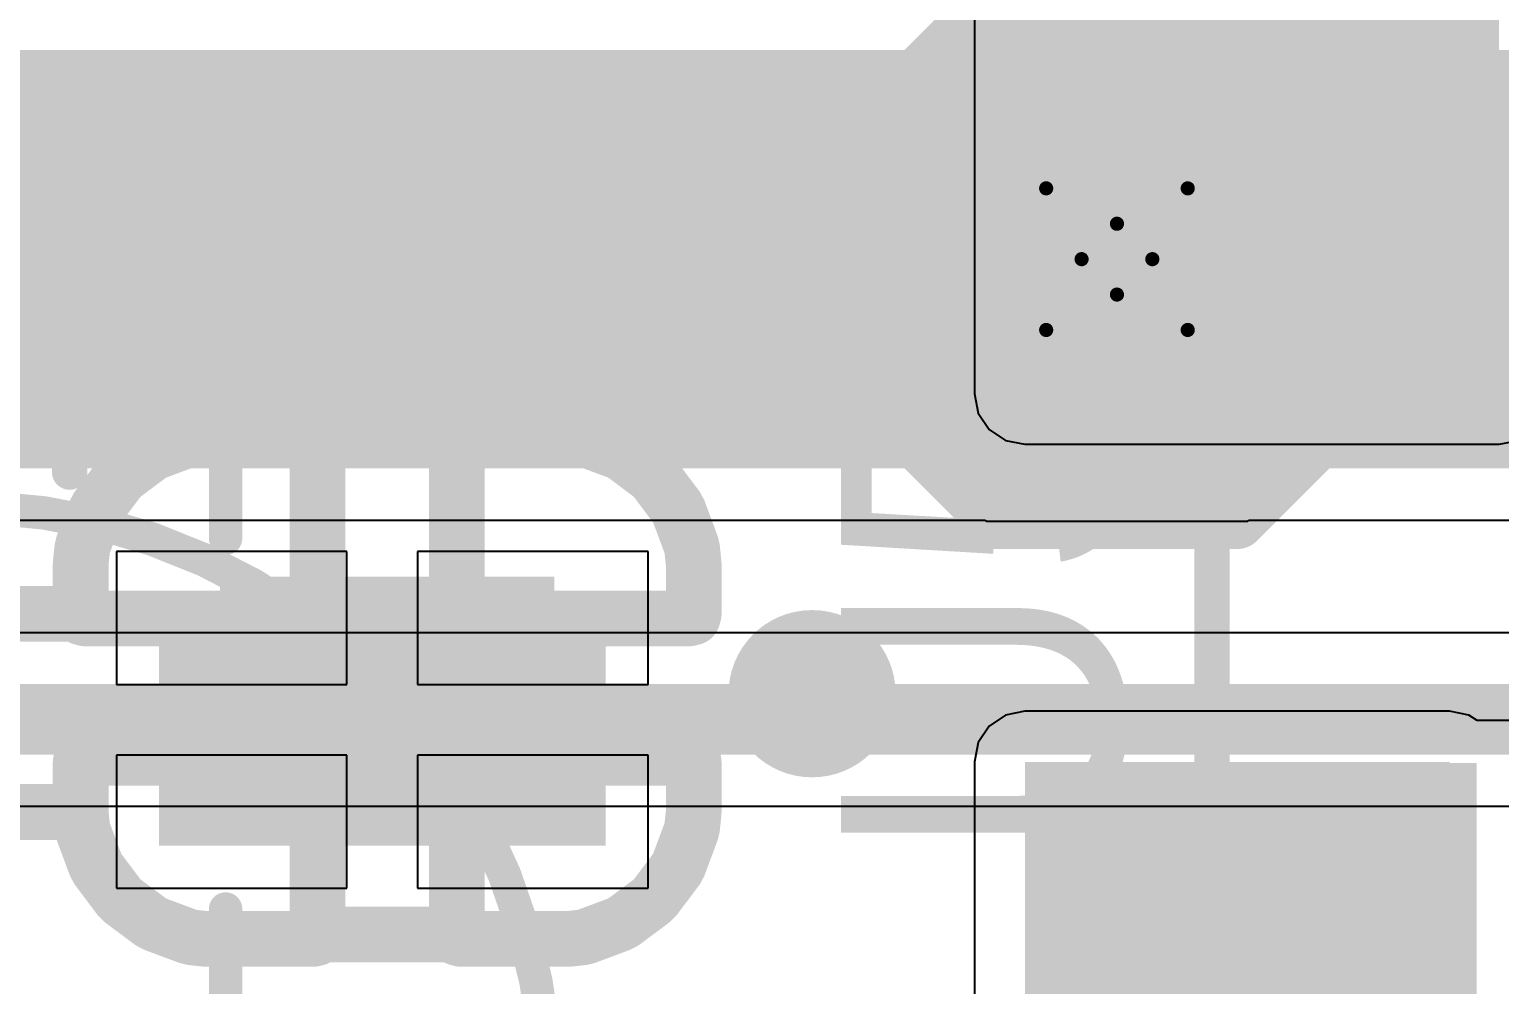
# Model space of a CAD drawing. Header units: inches. Extents: x 0 to 12.4, y -0.6 to 2.2.
# Drawn here: x 1.1503 to 1.3581, y 1.7115 to 1.8464 of the extents above; entities that cross this region are included whole.
import ezdxf

# ---------------------------------------------------------------- set-up
doc = ezdxf.new("R2010")
doc.units = ezdxf.units.IN
doc.header["$MEASUREMENT"] = 0
for name, color, linetype in [('Bottom Layer', 5, 'Continuous'), ('Bottom Overlay', 54, 'Continuous'), ('Bottom Paste', 16, 'Continuous'), ('Bottom Solder', 6, 'Continuous'), ('Dimension', 6, 'Continuous'), ('Drill Drawing', 1, 'Continuous'), ('Mechanical 4', 56, 'Continuous'), ('Top Layer', 1, 'Continuous'), ('Top Overlay', 2, 'Continuous'), ('Top Paste', 8, 'Continuous'), ('Top Solder', 216, 'Continuous'), ('Via Holes', 16, 'Continuous')]:
    doc.layers.add(name, color=color, linetype=linetype)
doc.styles.add('Arial', font='', dxfattribs={"height": 0.2})
doc.styles.add('Arial_Bold', font='', dxfattribs={"height": 0.2})
doc.styles.get('Arial').set_extended_font_data('Arial')
doc.styles.get('Arial_Bold').set_extended_font_data('Arial', bold=True)

# ---------------------------------------------------------------- blocks, each defined once
blk = doc.blocks.new('SOT_23_5_3')
at = {"layer": 'Top Layer'}
for points in [[(-0.07283, 0.04921), (-0.02953, 0.04921), (-0.02953, 0.02559), (-0.07283, 0.02559)], [(0.02953, 0.04921), (0.07283, 0.04921), (0.07283, 0.02559), (0.02953, 0.02559)], [(-0.07283, 0.01181), (-0.02953, 0.01181), (-0.02953, -0.01181), (-0.07283, -0.01181)], [(-0.07283, -0.02559), (-0.02953, -0.02559), (-0.02953, -0.04921), (-0.07283, -0.04921)], [(0.02953, -0.02559), (0.07283, -0.02559), (0.07283, -0.04921), (0.02953, -0.04921)]]:
    blk.add_hatch(color=1, dxfattribs=at).paths.add_polyline_path(points)
at = {"layer": 'Top Paste'}
for points in [[(-0.07283, 0.04921), (-0.02953, 0.04921), (-0.02953, 0.02559), (-0.07283, 0.02559)], [(0.02953, 0.04921), (0.07283, 0.04921), (0.07283, 0.02559), (0.02953, 0.02559)], [(-0.07283, 0.01181), (-0.02953, 0.01181), (-0.02953, -0.01181), (-0.07283, -0.01181)], [(-0.07283, -0.02559), (-0.02953, -0.02559), (-0.02953, -0.04921), (-0.07283, -0.04921)], [(0.02953, -0.02559), (0.07283, -0.02559), (0.07283, -0.04921), (0.02953, -0.04921)]]:
    blk.add_hatch(color=8, dxfattribs=at).paths.add_polyline_path(points)
at = {"layer": 'Top Solder'}
for points in [[(-0.07683, 0.05321), (-0.02553, 0.05321), (-0.02553, 0.02159), (-0.07683, 0.02159)], [(0.02553, 0.05321), (0.07683, 0.05321), (0.07683, 0.02159), (0.02553, 0.02159)], [(-0.07683, 0.01581), (-0.02553, 0.01581), (-0.02553, -0.01581), (-0.07683, -0.01581)], [(-0.07683, -0.02159), (-0.02553, -0.02159), (-0.02553, -0.05321), (-0.07683, -0.05321)], [(0.02553, -0.02159), (0.07683, -0.02159), (0.07683, -0.05321), (0.02553, -0.05321)]]:
    blk.add_hatch(color=216, dxfattribs=at).paths.add_polyline_path(points)
at = {"layer": 'Top Overlay'}
for points in [[(-0.03461, 0.059, 0.005, 0.005, 0), (-0.03461, 0.05506, 0.005, 0.005, 0)], [(-0.03461, 0.059, 0.005, 0.005, 0), (0.03439, 0.059, 0.005, 0.005, 0)], [(0.03439, 0.059, 0.005, 0.005, 0), (0.03439, 0.05506, 0.005, 0.005, 0)], [(-0.084, 0.042, 0.005, 0.005, 0), (-0.084, 0.032, 0.005, 0.005, 0)], [(-0.084, 0.042, 0.005, 0.005, 0), (-0.079, 0.037, 0.005, 0.005, 0)], [(-0.079, 0.037, 0.005, 0.005, 0), (-0.084, 0.032, 0.005, 0.005, 0)], [(0.03465, 0.01732, 0.005, 0.005, 0), (0.03465, -0.01646, 0.005, 0.005, 0)], [(-0.03461, -0.05506, 0.005, 0.005, 0), (-0.03461, -0.059, 0.005, 0.005, 0)], [(0.03439, -0.05506, 0.005, 0.005, 0), (0.03439, -0.059, 0.005, 0.005, 0)], [(-0.03461, -0.059, 0.005, 0.005, 0), (0.03439, -0.059, 0.005, 0.005, 0)]]:
    blk.add_lwpolyline(points, format="xyseb", dxfattribs=at)
for points in [[(-0.03586, 0.059, 0.0025, 0.0025, 1), (-0.03336, 0.059, 0.0025, 0.0025, 1)], [(-0.03586, 0.059, 0.0025, 0.0025, 1), (-0.03336, 0.059, 0.0025, 0.0025, 1)], [(0.03314, 0.059, 0.0025, 0.0025, 1), (0.03564, 0.059, 0.0025, 0.0025, 1)], [(0.03314, 0.059, 0.0025, 0.0025, 1), (0.03564, 0.059, 0.0025, 0.0025, 1)], [(-0.03586, 0.05506, 0.0025, 0.0025, 1), (-0.03336, 0.05506, 0.0025, 0.0025, 1)], [(0.03314, 0.05506, 0.0025, 0.0025, 1), (0.03564, 0.05506, 0.0025, 0.0025, 1)], [(-0.08525, 0.042, 0.0025, 0.0025, 1), (-0.08275, 0.042, 0.0025, 0.0025, 1)], [(-0.08525, 0.042, 0.0025, 0.0025, 1), (-0.08275, 0.042, 0.0025, 0.0025, 1)], [(-0.08025, 0.037, 0.0025, 0.0025, 1), (-0.07775, 0.037, 0.0025, 0.0025, 1)], [(-0.08025, 0.037, 0.0025, 0.0025, 1), (-0.07775, 0.037, 0.0025, 0.0025, 1)], [(-0.08525, 0.032, 0.0025, 0.0025, 1), (-0.08275, 0.032, 0.0025, 0.0025, 1)], [(-0.08525, 0.032, 0.0025, 0.0025, 1), (-0.08275, 0.032, 0.0025, 0.0025, 1)], [(0.0334, 0.01732, 0.0025, 0.0025, 1), (0.0359, 0.01732, 0.0025, 0.0025, 1)], [(0.0334, -0.01646, 0.0025, 0.0025, 1), (0.0359, -0.01646, 0.0025, 0.0025, 1)], [(-0.03586, -0.05506, 0.0025, 0.0025, 1), (-0.03336, -0.05506, 0.0025, 0.0025, 1)], [(0.03314, -0.05506, 0.0025, 0.0025, 1), (0.03564, -0.05506, 0.0025, 0.0025, 1)], [(-0.03586, -0.059, 0.0025, 0.0025, 1), (-0.03336, -0.059, 0.0025, 0.0025, 1)], [(-0.03586, -0.059, 0.0025, 0.0025, 1), (-0.03336, -0.059, 0.0025, 0.0025, 1)], [(0.03314, -0.059, 0.0025, 0.0025, 1), (0.03564, -0.059, 0.0025, 0.0025, 1)], [(0.03314, -0.059, 0.0025, 0.0025, 1), (0.03564, -0.059, 0.0025, 0.0025, 1)]]:
    blk.add_lwpolyline(points, format="xyseb", close=True, dxfattribs=at)
blk = doc.blocks.new('T__________B_5')
at = {"layer": 'Bottom Layer'}
blk.add_hatch(color=5, dxfattribs=at).paths.add_polyline_path([(0.015, 0.03), (-0.015, 0.03), (-0.03, 0.015), (-0.03, -0.015), (-0.015, -0.03), (0.015, -0.03), (0.03, -0.015), (0.03, 0.015)])
at = {"layer": 'Bottom Paste'}
blk.add_hatch(color=16, dxfattribs=at).paths.add_polyline_path([(0.015, 0.03), (-0.015, 0.03), (-0.03, 0.015), (-0.03, -0.015), (-0.015, -0.03), (0.015, -0.03), (0.03, -0.015), (0.03, 0.015)])
at = {"layer": 'Bottom Solder'}
blk.add_hatch(color=6, dxfattribs=at).paths.add_polyline_path([(0.017, 0.034), (-0.017, 0.034), (-0.034, 0.017), (-0.034, -0.017), (-0.017, -0.034), (0.017, -0.034), (0.034, -0.017), (0.034, 0.017)])
at = {"layer": 'Bottom Overlay'}
for points in [[(-0.017, 0.037, 0.00787, 0.00787, 0), (-0.037, 0.017, 0.00787, 0.00787, 0)], [(0.017, 0.037, 0.00787, 0.00787, 0), (-0.017, 0.037, 0.00787, 0.00787, 0)], [(0.037, 0.017, 0.00787, 0.00787, 0), (0.017, 0.037, 0.00787, 0.00787, 0)], [(-0.037, 0.017, 0.00787, 0.00787, 0), (-0.037, -0.017, 0.00787, 0.00787, 0)], [(0.037, 0.017, 0.00787, 0.00787, 0), (0.037, -0.017, 0.00787, 0.00787, 0)], [(-0.017, -0.037, 0.00787, 0.00787, 0), (-0.037, -0.017, 0.00787, 0.00787, 0)], [(0.037, -0.017, 0.00787, 0.00787, 0), (0.017, -0.037, 0.00787, 0.00787, 0)], [(0.017, -0.037, 0.00787, 0.00787, 0), (-0.017, -0.037, 0.00787, 0.00787, 0)]]:
    blk.add_lwpolyline(points, format="xyseb", dxfattribs=at)
for points in [[(-0.01897, 0.037, 0.00394, 0.00394, 1), (-0.01503, 0.037, 0.00394, 0.00394, 1)], [(-0.01897, 0.037, 0.00394, 0.00394, 1), (-0.01503, 0.037, 0.00394, 0.00394, 1)], [(0.01503, 0.037, 0.00394, 0.00394, 1), (0.01897, 0.037, 0.00394, 0.00394, 1)], [(0.01503, 0.037, 0.00394, 0.00394, 1), (0.01897, 0.037, 0.00394, 0.00394, 1)], [(-0.03897, 0.017, 0.00394, 0.00394, 1), (-0.03503, 0.017, 0.00394, 0.00394, 1)], [(-0.03897, 0.017, 0.00394, 0.00394, 1), (-0.03503, 0.017, 0.00394, 0.00394, 1)], [(0.03503, 0.017, 0.00394, 0.00394, 1), (0.03897, 0.017, 0.00394, 0.00394, 1)], [(0.03503, 0.017, 0.00394, 0.00394, 1), (0.03897, 0.017, 0.00394, 0.00394, 1)], [(-0.03897, -0.017, 0.00394, 0.00394, 1), (-0.03503, -0.017, 0.00394, 0.00394, 1)], [(-0.03897, -0.017, 0.00394, 0.00394, 1), (-0.03503, -0.017, 0.00394, 0.00394, 1)], [(0.03503, -0.017, 0.00394, 0.00394, 1), (0.03897, -0.017, 0.00394, 0.00394, 1)], [(0.03503, -0.017, 0.00394, 0.00394, 1), (0.03897, -0.017, 0.00394, 0.00394, 1)], [(-0.01897, -0.037, 0.00394, 0.00394, 1), (-0.01503, -0.037, 0.00394, 0.00394, 1)], [(-0.01897, -0.037, 0.00394, 0.00394, 1), (-0.01503, -0.037, 0.00394, 0.00394, 1)], [(0.01503, -0.037, 0.00394, 0.00394, 1), (0.01897, -0.037, 0.00394, 0.00394, 1)], [(0.01503, -0.037, 0.00394, 0.00394, 1), (0.01897, -0.037, 0.00394, 0.00394, 1)]]:
    blk.add_lwpolyline(points, format="xyseb", close=True, dxfattribs=at)
blk = doc.blocks.new('SMD_4_4_5___15')
at = {"layer": 'Top Layer'}
blk.add_hatch(color=1, dxfattribs=at).paths.add_polyline_path([(-0.14173, -0.03622), (-0.08661, -0.03622), (-0.08661, -0.06378), (-0.14173, -0.06378)])
at = {"layer": 'Top Paste'}
blk.add_hatch(color=8, dxfattribs=at).paths.add_polyline_path([(-0.14173, -0.03622), (-0.08661, -0.03622), (-0.08661, -0.06378), (-0.14173, -0.06378)])
at = {"layer": 'Top Solder'}
blk.add_hatch(color=216, dxfattribs=at).paths.add_polyline_path([(-0.14573, -0.03222), (-0.08261, -0.03222), (-0.08261, -0.06778), (-0.14573, -0.06778)])
at = {"layer": 'Top Overlay'}
for points in [[(-0.07, -0.085, 0.005, 0.005, 0), (-0.07, -0.1, 0.005, 0.005, 0)], [(0.07, -0.1, 0.005, 0.005, 0), (-0.07, -0.1, 0.005, 0.005, 0)]]:
    blk.add_lwpolyline(points, format="xyseb", dxfattribs=at)
for points in [[(-0.07125, -0.085, 0.0025, 0.0025, 1), (-0.06875, -0.085, 0.0025, 0.0025, 1)], [(-0.07125, -0.1, 0.0025, 0.0025, 1), (-0.06875, -0.1, 0.0025, 0.0025, 1)], [(-0.07125, -0.1, 0.0025, 0.0025, 1), (-0.06875, -0.1, 0.0025, 0.0025, 1)]]:
    blk.add_lwpolyline(points, format="xyseb", close=True, dxfattribs=at)

msp = doc.modelspace()

# ---------------------------------------------------------------- hatches: boundary and pattern name
at = {"layer": 'Bottom Layer'}
h = msp.add_hatch(color=5, dxfattribs=at)
edge = h.paths.add_edge_path()
edge.add_arc((1.304, 1.814), 0.01181, 0, 360)
at = {"layer": 'Dimension'}
msp.add_hatch(color=6, dxfattribs=at).paths.add_polyline_path([(1.17726, 1.76917), (1.2245, 1.76917), (1.2245, 1.73767), (1.17726, 1.73767)])
msp.add_hatch(color=6, dxfattribs=at).paths.add_polyline_path([(1.17726, 1.76917), (1.2245, 1.76917), (1.2245, 1.73767), (1.17726, 1.73767)])
msp.add_hatch(color=6, dxfattribs=at).paths.add_polyline_path([(1.17726, 1.76917), (1.2245, 1.76917), (1.2245, 1.73767), (1.17726, 1.73767)])
h = msp.add_hatch(color=6, dxfattribs=at)
edge = h.paths.add_edge_path()
edge.add_arc((1.26092, 1.75263), 0.01181, 0, 360)
at = {"layer": 'Top Layer'}
for points in [[(1.291, 1.795), (1.358, 1.795), (1.358, 1.897), (1.291, 1.897)], [(1.291, 1.451), (1.351, 1.451), (1.351, 1.743), (1.291, 1.743)]]:
    msp.add_hatch(color=1, dxfattribs=at).paths.add_polyline_path(points)
h = msp.add_hatch(color=1, dxfattribs=at)
edge = h.paths.add_edge_path()
edge.add_arc((1.304, 1.814), 0.01181, 0, 360)
at = {"layer": 'Via Holes'}
h = msp.add_hatch(color=7, dxfattribs=at)
edge = h.paths.add_edge_path()
edge.add_arc((1.304, 1.814), 0.00591, 0, 360)

# ---------------------------------------------------------------- linework, layer by layer
at = {"layer": 'Bottom Layer'}
for p, q in [((0.95688, 1.77716), (1.28534, 1.77716)), ((1.28534, 1.77716), (1.2855, 1.777)), ((1.2855, 1.777), (1.3225, 1.777)), ((1.3225, 1.777), (1.32266, 1.77716)), ((1.32266, 1.77716), (1.64, 1.77716)), ((1.509, 1.76124), (0.96, 1.76124)), ((0.96, 1.73676), (1.50393, 1.73676))]:
    msp.add_line(p, q, dxfattribs=at)
for points in [[(0.85758, 1.814, 0.05906, 0.05906, 0), (1.304, 1.814, 0.05906, 0.05906, 0)], [(1.304, 1.814, 0.05906, 0.05906, 0), (1.64, 1.814, 0.05906, 0.05906, 0)], [(0.923, 1.749, 0.01, 0.01, 0), (1.509, 1.749, 0.01, 0.01, 0)]]:
    msp.add_lwpolyline(points, format="xyseb", dxfattribs=at)
msp.add_lwpolyline([(1.28924, 1.814, 0.02953, 0.02953, 1), (1.31876, 1.814, 0.02953, 0.02953, 1)], format="xyseb", close=True, dxfattribs=at)
msp.add_lwpolyline([(1.28924, 1.814, 0.02953, 0.02953, 1), (1.31876, 1.814, 0.02953, 0.02953, 1)], format="xyseb", close=True, dxfattribs=at)
at = {"layer": 'Dimension'}
for points in [[(1.16805, 1.78675, 0.00787, 0.00787, 0), (1.17274, 1.7885, 0.00787, 0.00787, 0)], [(1.17274, 1.7885, 0.00787, 0.00787, 0), (1.17333, 1.78864, 0.00787, 0.00787, 0)], [(1.17333, 1.78864, 0.00787, 0.00787, 0), (1.17525, 1.78884, 0.00787, 0.00787, 0)], [(1.17525, 1.78884, 0.00787, 0.00787, 0), (1.17551, 1.78885, 0.00787, 0.00787, 0)], [(1.17551, 1.78885, 0.00787, 0.00787, 0), (1.19039, 1.78885, 0.00787, 0.00787, 0)], [(1.19039, 1.78885, 0.00787, 0.00787, 0), (1.1909, 1.78872, 0.00787, 0.00787, 0)], [(1.1909, 1.78872, 0.00787, 0.00787, 0), (1.19104, 1.78821, 0.00787, 0.00787, 0)], [(1.19104, 1.76391, 0.00787, 0.00787, 0), (1.19104, 1.78821, 0.00787, 0.00787, 0)], [(1.21072, 1.78821, 0.00787, 0.00787, 0), (1.21086, 1.78872, 0.00787, 0.00787, 0)], [(1.21072, 1.76391, 0.00787, 0.00787, 0), (1.21072, 1.78821, 0.00787, 0.00787, 0)], [(1.21086, 1.78872, 0.00787, 0.00787, 0), (1.21137, 1.78885, 0.00787, 0.00787, 0)], [(1.21137, 1.78885, 0.00787, 0.00787, 0), (1.22625, 1.78885, 0.00787, 0.00787, 0)], [(1.22625, 1.78885, 0.00787, 0.00787, 0), (1.22651, 1.78884, 0.00787, 0.00787, 0)], [(1.22651, 1.78884, 0.00787, 0.00787, 0), (1.22843, 1.78864, 0.00787, 0.00787, 0)], [(1.22843, 1.78864, 0.00787, 0.00787, 0), (1.22902, 1.7885, 0.00787, 0.00787, 0)], [(1.22902, 1.7885, 0.00787, 0.00787, 0), (1.23371, 1.78675, 0.00787, 0.00787, 0)], [(1.16347, 1.78344, 0.00787, 0.00787, 0), (1.16745, 1.78642, 0.00787, 0.00787, 0)], [(1.16745, 1.78642, 0.00787, 0.00787, 0), (1.16805, 1.78675, 0.00787, 0.00787, 0)], [(1.23371, 1.78675, 0.00787, 0.00787, 0), (1.23431, 1.78642, 0.00787, 0.00787, 0)], [(1.23431, 1.78642, 0.00787, 0.00787, 0), (1.23829, 1.78344, 0.00787, 0.00787, 0)], [(1.16001, 1.77898, 0.00787, 0.00787, 0), (1.16299, 1.78295, 0.00787, 0.00787, 0)], [(1.16299, 1.78295, 0.00787, 0.00787, 0), (1.16347, 1.78344, 0.00787, 0.00787, 0)], [(1.23829, 1.78344, 0.00787, 0.00787, 0), (1.23877, 1.78295, 0.00787, 0.00787, 0)], [(1.23877, 1.78295, 0.00787, 0.00787, 0), (1.24175, 1.77898, 0.00787, 0.00787, 0)], [(1.15968, 1.77837, 0.00787, 0.00787, 0), (1.16001, 1.77898, 0.00787, 0.00787, 0)], [(1.24175, 1.77898, 0.00787, 0.00787, 0), (1.24208, 1.77837, 0.00787, 0.00787, 0)], [(1.15793, 1.77368, 0.00787, 0.00787, 0), (1.15968, 1.77837, 0.00787, 0.00787, 0)], [(1.24208, 1.77837, 0.00787, 0.00787, 0), (1.24383, 1.77368, 0.00787, 0.00787, 0)], [(1.15759, 1.77118, 0.00787, 0.00787, 0), (1.15779, 1.77309, 0.00787, 0.00787, 0)], [(1.15779, 1.77309, 0.00787, 0.00787, 0), (1.15793, 1.77368, 0.00787, 0.00787, 0)], [(1.24383, 1.77368, 0.00787, 0.00787, 0), (1.24397, 1.77309, 0.00787, 0.00787, 0)], [(1.24397, 1.77309, 0.00787, 0.00787, 0), (1.24417, 1.77118, 0.00787, 0.00787, 0)], [(1.15757, 1.77092, 0.00787, 0.00787, 0), (1.15759, 1.77118, 0.00787, 0.00787, 0)], [(1.15757, 1.76391, 0.00787, 0.00787, 0), (1.15757, 1.77092, 0.00787, 0.00787, 0)], [(1.24417, 1.77118, 0.00787, 0.00787, 0), (1.24419, 1.77092, 0.00787, 0.00787, 0)], [(1.24419, 1.76391, 0.00787, 0.00787, 0), (1.24419, 1.77092, 0.00787, 0.00787, 0)], [(1.11128, 1.76391, 0.00787, 0.00787, 0), (1.15757, 1.76391, 0.00787, 0.00787, 0)], [(1.11128, 1.76391, 0.00787, 0.00787, 0), (1.15757, 1.76391, 0.00787, 0.00787, 0)], [(1.15757, 1.76391, 0.00787, 0.00787, 0), (1.15771, 1.7634, 0.00787, 0.00787, 0)], [(1.15771, 1.7634, 0.00787, 0.00787, 0), (1.15822, 1.76326, 0.00787, 0.00787, 0)], [(1.15822, 1.76326, 0.00787, 0.00787, 0), (1.19039, 1.76326, 0.00787, 0.00787, 0)], [(1.19039, 1.76326, 0.00787, 0.00787, 0), (1.1909, 1.7634, 0.00787, 0.00787, 0)], [(1.1909, 1.7634, 0.00787, 0.00787, 0), (1.19104, 1.76391, 0.00787, 0.00787, 0)], [(1.19104, 1.76391, 0.00787, 0.00787, 0), (1.21072, 1.76391, 0.00787, 0.00787, 0)], [(1.19104, 1.76391, 0.00787, 0.00787, 0), (1.21072, 1.76391, 0.00787, 0.00787, 0)], [(1.21072, 1.76391, 0.00787, 0.00787, 0), (1.21086, 1.7634, 0.00787, 0.00787, 0)], [(1.21086, 1.7634, 0.00787, 0.00787, 0), (1.21137, 1.76326, 0.00787, 0.00787, 0)], [(1.21137, 1.76326, 0.00787, 0.00787, 0), (1.24354, 1.76326, 0.00787, 0.00787, 0)], [(1.24354, 1.76326, 0.00787, 0.00787, 0), (1.24405, 1.7634, 0.00787, 0.00787, 0)], [(1.24405, 1.7634, 0.00787, 0.00787, 0), (1.24419, 1.76391, 0.00787, 0.00787, 0)], [(1.15757, 1.74294, 0.00787, 0.00787, 0), (1.15771, 1.74344, 0.00787, 0.00787, 0)], [(1.15771, 1.74344, 0.00787, 0.00787, 0), (1.15822, 1.74358, 0.00787, 0.00787, 0)], [(1.15822, 1.74358, 0.00787, 0.00787, 0), (1.19039, 1.74358, 0.00787, 0.00787, 0)], [(1.19039, 1.74358, 0.00787, 0.00787, 0), (1.1909, 1.74344, 0.00787, 0.00787, 0)], [(1.1909, 1.74344, 0.00787, 0.00787, 0), (1.19104, 1.74294, 0.00787, 0.00787, 0)], [(1.21072, 1.74294, 0.00787, 0.00787, 0), (1.21086, 1.74344, 0.00787, 0.00787, 0)], [(1.21086, 1.74344, 0.00787, 0.00787, 0), (1.21137, 1.74358, 0.00787, 0.00787, 0)], [(1.21137, 1.74358, 0.00787, 0.00787, 0), (1.24354, 1.74358, 0.00787, 0.00787, 0)], [(1.24354, 1.74358, 0.00787, 0.00787, 0), (1.24405, 1.74344, 0.00787, 0.00787, 0)], [(1.24405, 1.74344, 0.00787, 0.00787, 0), (1.24419, 1.74294, 0.00787, 0.00787, 0)], [(1.15757, 1.73592, 0.00787, 0.00787, 0), (1.15757, 1.74294, 0.00787, 0.00787, 0)], [(1.19104, 1.71863, 0.00787, 0.00787, 0), (1.19104, 1.74294, 0.00787, 0.00787, 0)], [(1.21072, 1.71863, 0.00787, 0.00787, 0), (1.21072, 1.74294, 0.00787, 0.00787, 0)], [(1.24419, 1.73592, 0.00787, 0.00787, 0), (1.24419, 1.74294, 0.00787, 0.00787, 0)], [(1.10292, 1.73592, 0.00787, 0.00787, 0), (1.15757, 1.73592, 0.00787, 0.00787, 0)], [(1.10292, 1.73592, 0.00787, 0.00787, 0), (1.15757, 1.73592, 0.00787, 0.00787, 0)], [(1.15757, 1.73592, 0.00787, 0.00787, 0), (1.15759, 1.73566, 0.00787, 0.00787, 0)], [(1.15759, 1.73566, 0.00787, 0.00787, 0), (1.15779, 1.73375, 0.00787, 0.00787, 0)], [(1.24397, 1.73375, 0.00787, 0.00787, 0), (1.24417, 1.73566, 0.00787, 0.00787, 0)], [(1.24417, 1.73566, 0.00787, 0.00787, 0), (1.24419, 1.73592, 0.00787, 0.00787, 0)], [(1.15779, 1.73375, 0.00787, 0.00787, 0), (1.15793, 1.73316, 0.00787, 0.00787, 0)], [(1.15793, 1.73316, 0.00787, 0.00787, 0), (1.15968, 1.72847, 0.00787, 0.00787, 0)], [(1.24208, 1.72847, 0.00787, 0.00787, 0), (1.24383, 1.73316, 0.00787, 0.00787, 0)], [(1.24383, 1.73316, 0.00787, 0.00787, 0), (1.24397, 1.73375, 0.00787, 0.00787, 0)], [(1.15968, 1.72847, 0.00787, 0.00787, 0), (1.16001, 1.72786, 0.00787, 0.00787, 0)], [(1.16001, 1.72786, 0.00787, 0.00787, 0), (1.16299, 1.72389, 0.00787, 0.00787, 0)], [(1.23877, 1.72389, 0.00787, 0.00787, 0), (1.24175, 1.72786, 0.00787, 0.00787, 0)], [(1.24175, 1.72786, 0.00787, 0.00787, 0), (1.24208, 1.72847, 0.00787, 0.00787, 0)], [(1.16299, 1.72389, 0.00787, 0.00787, 0), (1.16347, 1.7234, 0.00787, 0.00787, 0)], [(1.16347, 1.7234, 0.00787, 0.00787, 0), (1.16745, 1.72043, 0.00787, 0.00787, 0)], [(1.23431, 1.72043, 0.00787, 0.00787, 0), (1.23829, 1.7234, 0.00787, 0.00787, 0)], [(1.23829, 1.7234, 0.00787, 0.00787, 0), (1.23877, 1.72389, 0.00787, 0.00787, 0)], [(1.16745, 1.72043, 0.00787, 0.00787, 0), (1.16805, 1.7201, 0.00787, 0.00787, 0)], [(1.23371, 1.7201, 0.00787, 0.00787, 0), (1.23431, 1.72043, 0.00787, 0.00787, 0)], [(1.16805, 1.7201, 0.00787, 0.00787, 0), (1.17274, 1.71835, 0.00787, 0.00787, 0)], [(1.17274, 1.71835, 0.00787, 0.00787, 0), (1.17333, 1.71821, 0.00787, 0.00787, 0)], [(1.1909, 1.71812, 0.00787, 0.00787, 0), (1.19104, 1.71863, 0.00787, 0.00787, 0)], [(1.19104, 1.71863, 0.00787, 0.00787, 0), (1.21072, 1.71863, 0.00787, 0.00787, 0)], [(1.19104, 1.71863, 0.00787, 0.00787, 0), (1.21072, 1.71863, 0.00787, 0.00787, 0)], [(1.21072, 1.71863, 0.00787, 0.00787, 0), (1.21086, 1.71812, 0.00787, 0.00787, 0)], [(1.22843, 1.71821, 0.00787, 0.00787, 0), (1.22902, 1.71835, 0.00787, 0.00787, 0)], [(1.22902, 1.71835, 0.00787, 0.00787, 0), (1.23371, 1.7201, 0.00787, 0.00787, 0)], [(1.17333, 1.71821, 0.00787, 0.00787, 0), (1.17525, 1.718, 0.00787, 0.00787, 0)], [(1.17525, 1.718, 0.00787, 0.00787, 0), (1.17551, 1.71799, 0.00787, 0.00787, 0)], [(1.17551, 1.71799, 0.00787, 0.00787, 0), (1.19039, 1.71799, 0.00787, 0.00787, 0)], [(1.19039, 1.71799, 0.00787, 0.00787, 0), (1.1909, 1.71812, 0.00787, 0.00787, 0)], [(1.21086, 1.71812, 0.00787, 0.00787, 0), (1.21137, 1.71799, 0.00787, 0.00787, 0)], [(1.21137, 1.71799, 0.00787, 0.00787, 0), (1.22625, 1.71799, 0.00787, 0.00787, 0)], [(1.22625, 1.71799, 0.00787, 0.00787, 0), (1.22651, 1.718, 0.00787, 0.00787, 0)], [(1.22651, 1.718, 0.00787, 0.00787, 0), (1.22843, 1.71821, 0.00787, 0.00787, 0)]]:
    msp.add_lwpolyline(points, format="xyseb", dxfattribs=at)
for points in [[(1.17078, 1.7885, 0.00394, 0.00394, 1), (1.17471, 1.7885, 0.00394, 0.00394, 1)], [(1.17078, 1.7885, 0.00394, 0.00394, 1), (1.17471, 1.7885, 0.00394, 0.00394, 1)], [(1.17137, 1.78864, 0.00394, 0.00394, 1), (1.1753, 1.78864, 0.00394, 0.00394, 1)], [(1.17137, 1.78864, 0.00394, 0.00394, 1), (1.1753, 1.78864, 0.00394, 0.00394, 1)], [(1.17328, 1.78884, 0.00394, 0.00394, 1), (1.17721, 1.78884, 0.00394, 0.00394, 1)], [(1.17328, 1.78884, 0.00394, 0.00394, 1), (1.17721, 1.78884, 0.00394, 0.00394, 1)], [(1.17354, 1.78885, 0.00394, 0.00394, 1), (1.17747, 1.78885, 0.00394, 0.00394, 1)], [(1.17354, 1.78885, 0.00394, 0.00394, 1), (1.17747, 1.78885, 0.00394, 0.00394, 1)], [(1.18843, 1.78885, 0.00394, 0.00394, 1), (1.19236, 1.78885, 0.00394, 0.00394, 1)], [(1.18843, 1.78885, 0.00394, 0.00394, 1), (1.19236, 1.78885, 0.00394, 0.00394, 1)], [(1.18893, 1.78872, 0.00394, 0.00394, 1), (1.19287, 1.78872, 0.00394, 0.00394, 1)], [(1.18893, 1.78872, 0.00394, 0.00394, 1), (1.19287, 1.78872, 0.00394, 0.00394, 1)], [(1.18907, 1.78821, 0.00394, 0.00394, 1), (1.19301, 1.78821, 0.00394, 0.00394, 1)], [(1.18907, 1.78821, 0.00394, 0.00394, 1), (1.19301, 1.78821, 0.00394, 0.00394, 1)], [(1.20875, 1.78821, 0.00394, 0.00394, 1), (1.21269, 1.78821, 0.00394, 0.00394, 1)], [(1.20875, 1.78821, 0.00394, 0.00394, 1), (1.21269, 1.78821, 0.00394, 0.00394, 1)], [(1.20889, 1.78872, 0.00394, 0.00394, 1), (1.21283, 1.78872, 0.00394, 0.00394, 1)], [(1.20889, 1.78872, 0.00394, 0.00394, 1), (1.21283, 1.78872, 0.00394, 0.00394, 1)], [(1.2094, 1.78885, 0.00394, 0.00394, 1), (1.21333, 1.78885, 0.00394, 0.00394, 1)], [(1.2094, 1.78885, 0.00394, 0.00394, 1), (1.21333, 1.78885, 0.00394, 0.00394, 1)], [(1.22429, 1.78885, 0.00394, 0.00394, 1), (1.22822, 1.78885, 0.00394, 0.00394, 1)], [(1.22429, 1.78885, 0.00394, 0.00394, 1), (1.22822, 1.78885, 0.00394, 0.00394, 1)], [(1.22455, 1.78884, 0.00394, 0.00394, 1), (1.22848, 1.78884, 0.00394, 0.00394, 1)], [(1.22455, 1.78884, 0.00394, 0.00394, 1), (1.22848, 1.78884, 0.00394, 0.00394, 1)], [(1.22646, 1.78864, 0.00394, 0.00394, 1), (1.23039, 1.78864, 0.00394, 0.00394, 1)], [(1.22646, 1.78864, 0.00394, 0.00394, 1), (1.23039, 1.78864, 0.00394, 0.00394, 1)], [(1.22705, 1.7885, 0.00394, 0.00394, 1), (1.23098, 1.7885, 0.00394, 0.00394, 1)], [(1.22705, 1.7885, 0.00394, 0.00394, 1), (1.23098, 1.7885, 0.00394, 0.00394, 1)], [(1.16548, 1.78642, 0.00394, 0.00394, 1), (1.16942, 1.78642, 0.00394, 0.00394, 1)], [(1.16548, 1.78642, 0.00394, 0.00394, 1), (1.16942, 1.78642, 0.00394, 0.00394, 1)], [(1.16609, 1.78675, 0.00394, 0.00394, 1), (1.17002, 1.78675, 0.00394, 0.00394, 1)], [(1.16609, 1.78675, 0.00394, 0.00394, 1), (1.17002, 1.78675, 0.00394, 0.00394, 1)], [(1.23174, 1.78675, 0.00394, 0.00394, 1), (1.23567, 1.78675, 0.00394, 0.00394, 1)], [(1.23174, 1.78675, 0.00394, 0.00394, 1), (1.23567, 1.78675, 0.00394, 0.00394, 1)], [(1.23234, 1.78642, 0.00394, 0.00394, 1), (1.23628, 1.78642, 0.00394, 0.00394, 1)], [(1.23234, 1.78642, 0.00394, 0.00394, 1), (1.23628, 1.78642, 0.00394, 0.00394, 1)], [(1.16102, 1.78295, 0.00394, 0.00394, 1), (1.16495, 1.78295, 0.00394, 0.00394, 1)], [(1.16102, 1.78295, 0.00394, 0.00394, 1), (1.16495, 1.78295, 0.00394, 0.00394, 1)], [(1.16151, 1.78344, 0.00394, 0.00394, 1), (1.16544, 1.78344, 0.00394, 0.00394, 1)], [(1.16151, 1.78344, 0.00394, 0.00394, 1), (1.16544, 1.78344, 0.00394, 0.00394, 1)], [(1.23632, 1.78344, 0.00394, 0.00394, 1), (1.24025, 1.78344, 0.00394, 0.00394, 1)], [(1.23632, 1.78344, 0.00394, 0.00394, 1), (1.24025, 1.78344, 0.00394, 0.00394, 1)], [(1.23681, 1.78295, 0.00394, 0.00394, 1), (1.24074, 1.78295, 0.00394, 0.00394, 1)], [(1.23681, 1.78295, 0.00394, 0.00394, 1), (1.24074, 1.78295, 0.00394, 0.00394, 1)], [(1.15804, 1.77898, 0.00394, 0.00394, 1), (1.16198, 1.77898, 0.00394, 0.00394, 1)], [(1.15804, 1.77898, 0.00394, 0.00394, 1), (1.16198, 1.77898, 0.00394, 0.00394, 1)], [(1.23978, 1.77898, 0.00394, 0.00394, 1), (1.24372, 1.77898, 0.00394, 0.00394, 1)], [(1.23978, 1.77898, 0.00394, 0.00394, 1), (1.24372, 1.77898, 0.00394, 0.00394, 1)], [(1.15771, 1.77837, 0.00394, 0.00394, 1), (1.16165, 1.77837, 0.00394, 0.00394, 1)], [(1.15771, 1.77837, 0.00394, 0.00394, 1), (1.16165, 1.77837, 0.00394, 0.00394, 1)], [(1.24011, 1.77837, 0.00394, 0.00394, 1), (1.24405, 1.77837, 0.00394, 0.00394, 1)], [(1.24011, 1.77837, 0.00394, 0.00394, 1), (1.24405, 1.77837, 0.00394, 0.00394, 1)], [(1.15582, 1.77309, 0.00394, 0.00394, 1), (1.15976, 1.77309, 0.00394, 0.00394, 1)], [(1.15582, 1.77309, 0.00394, 0.00394, 1), (1.15976, 1.77309, 0.00394, 0.00394, 1)], [(1.15596, 1.77368, 0.00394, 0.00394, 1), (1.1599, 1.77368, 0.00394, 0.00394, 1)], [(1.15596, 1.77368, 0.00394, 0.00394, 1), (1.1599, 1.77368, 0.00394, 0.00394, 1)], [(1.24186, 1.77368, 0.00394, 0.00394, 1), (1.2458, 1.77368, 0.00394, 0.00394, 1)], [(1.24186, 1.77368, 0.00394, 0.00394, 1), (1.2458, 1.77368, 0.00394, 0.00394, 1)], [(1.242, 1.77309, 0.00394, 0.00394, 1), (1.24594, 1.77309, 0.00394, 0.00394, 1)], [(1.242, 1.77309, 0.00394, 0.00394, 1), (1.24594, 1.77309, 0.00394, 0.00394, 1)], [(1.1556, 1.77092, 0.00394, 0.00394, 1), (1.15954, 1.77092, 0.00394, 0.00394, 1)], [(1.1556, 1.77092, 0.00394, 0.00394, 1), (1.15954, 1.77092, 0.00394, 0.00394, 1)], [(1.15562, 1.77118, 0.00394, 0.00394, 1), (1.15956, 1.77118, 0.00394, 0.00394, 1)], [(1.15562, 1.77118, 0.00394, 0.00394, 1), (1.15956, 1.77118, 0.00394, 0.00394, 1)], [(1.2422, 1.77118, 0.00394, 0.00394, 1), (1.24614, 1.77118, 0.00394, 0.00394, 1)], [(1.2422, 1.77118, 0.00394, 0.00394, 1), (1.24614, 1.77118, 0.00394, 0.00394, 1)], [(1.24222, 1.77092, 0.00394, 0.00394, 1), (1.24616, 1.77092, 0.00394, 0.00394, 1)], [(1.24222, 1.77092, 0.00394, 0.00394, 1), (1.24616, 1.77092, 0.00394, 0.00394, 1)], [(1.1556, 1.76391, 0.00394, 0.00394, 1), (1.15954, 1.76391, 0.00394, 0.00394, 1)], [(1.1556, 1.76391, 0.00394, 0.00394, 1), (1.15954, 1.76391, 0.00394, 0.00394, 1)], [(1.1556, 1.76391, 0.00394, 0.00394, 1), (1.15954, 1.76391, 0.00394, 0.00394, 1)], [(1.1556, 1.76391, 0.00394, 0.00394, 1), (1.15954, 1.76391, 0.00394, 0.00394, 1)], [(1.15574, 1.7634, 0.00394, 0.00394, 1), (1.15968, 1.7634, 0.00394, 0.00394, 1)], [(1.15574, 1.7634, 0.00394, 0.00394, 1), (1.15968, 1.7634, 0.00394, 0.00394, 1)], [(1.15625, 1.76326, 0.00394, 0.00394, 1), (1.16018, 1.76326, 0.00394, 0.00394, 1)], [(1.15625, 1.76326, 0.00394, 0.00394, 1), (1.16018, 1.76326, 0.00394, 0.00394, 1)], [(1.18843, 1.76326, 0.00394, 0.00394, 1), (1.19236, 1.76326, 0.00394, 0.00394, 1)], [(1.18843, 1.76326, 0.00394, 0.00394, 1), (1.19236, 1.76326, 0.00394, 0.00394, 1)], [(1.18893, 1.7634, 0.00394, 0.00394, 1), (1.19287, 1.7634, 0.00394, 0.00394, 1)], [(1.18893, 1.7634, 0.00394, 0.00394, 1), (1.19287, 1.7634, 0.00394, 0.00394, 1)], [(1.18907, 1.76391, 0.00394, 0.00394, 1), (1.19301, 1.76391, 0.00394, 0.00394, 1)], [(1.18907, 1.76391, 0.00394, 0.00394, 1), (1.19301, 1.76391, 0.00394, 0.00394, 1)], [(1.18907, 1.76391, 0.00394, 0.00394, 1), (1.19301, 1.76391, 0.00394, 0.00394, 1)], [(1.18907, 1.76391, 0.00394, 0.00394, 1), (1.19301, 1.76391, 0.00394, 0.00394, 1)], [(1.20875, 1.76391, 0.00394, 0.00394, 1), (1.21269, 1.76391, 0.00394, 0.00394, 1)], [(1.20875, 1.76391, 0.00394, 0.00394, 1), (1.21269, 1.76391, 0.00394, 0.00394, 1)], [(1.20875, 1.76391, 0.00394, 0.00394, 1), (1.21269, 1.76391, 0.00394, 0.00394, 1)], [(1.20875, 1.76391, 0.00394, 0.00394, 1), (1.21269, 1.76391, 0.00394, 0.00394, 1)], [(1.20889, 1.7634, 0.00394, 0.00394, 1), (1.21283, 1.7634, 0.00394, 0.00394, 1)], [(1.20889, 1.7634, 0.00394, 0.00394, 1), (1.21283, 1.7634, 0.00394, 0.00394, 1)], [(1.2094, 1.76326, 0.00394, 0.00394, 1), (1.21333, 1.76326, 0.00394, 0.00394, 1)], [(1.2094, 1.76326, 0.00394, 0.00394, 1), (1.21333, 1.76326, 0.00394, 0.00394, 1)], [(1.24158, 1.76326, 0.00394, 0.00394, 1), (1.24551, 1.76326, 0.00394, 0.00394, 1)], [(1.24158, 1.76326, 0.00394, 0.00394, 1), (1.24551, 1.76326, 0.00394, 0.00394, 1)], [(1.24208, 1.7634, 0.00394, 0.00394, 1), (1.24602, 1.7634, 0.00394, 0.00394, 1)], [(1.24208, 1.7634, 0.00394, 0.00394, 1), (1.24602, 1.7634, 0.00394, 0.00394, 1)], [(1.24222, 1.76391, 0.00394, 0.00394, 1), (1.24616, 1.76391, 0.00394, 0.00394, 1)], [(1.24222, 1.76391, 0.00394, 0.00394, 1), (1.24616, 1.76391, 0.00394, 0.00394, 1)], [(1.15574, 1.74344, 0.00394, 0.00394, 1), (1.15968, 1.74344, 0.00394, 0.00394, 1)], [(1.15574, 1.74344, 0.00394, 0.00394, 1), (1.15968, 1.74344, 0.00394, 0.00394, 1)], [(1.15625, 1.74358, 0.00394, 0.00394, 1), (1.16018, 1.74358, 0.00394, 0.00394, 1)], [(1.15625, 1.74358, 0.00394, 0.00394, 1), (1.16018, 1.74358, 0.00394, 0.00394, 1)], [(1.18843, 1.74358, 0.00394, 0.00394, 1), (1.19236, 1.74358, 0.00394, 0.00394, 1)], [(1.18843, 1.74358, 0.00394, 0.00394, 1), (1.19236, 1.74358, 0.00394, 0.00394, 1)], [(1.18893, 1.74344, 0.00394, 0.00394, 1), (1.19287, 1.74344, 0.00394, 0.00394, 1)], [(1.18893, 1.74344, 0.00394, 0.00394, 1), (1.19287, 1.74344, 0.00394, 0.00394, 1)], [(1.20889, 1.74344, 0.00394, 0.00394, 1), (1.21283, 1.74344, 0.00394, 0.00394, 1)], [(1.20889, 1.74344, 0.00394, 0.00394, 1), (1.21283, 1.74344, 0.00394, 0.00394, 1)], [(1.2094, 1.74358, 0.00394, 0.00394, 1), (1.21333, 1.74358, 0.00394, 0.00394, 1)], [(1.2094, 1.74358, 0.00394, 0.00394, 1), (1.21333, 1.74358, 0.00394, 0.00394, 1)], [(1.24158, 1.74358, 0.00394, 0.00394, 1), (1.24551, 1.74358, 0.00394, 0.00394, 1)], [(1.24158, 1.74358, 0.00394, 0.00394, 1), (1.24551, 1.74358, 0.00394, 0.00394, 1)], [(1.24208, 1.74344, 0.00394, 0.00394, 1), (1.24602, 1.74344, 0.00394, 0.00394, 1)], [(1.24208, 1.74344, 0.00394, 0.00394, 1), (1.24602, 1.74344, 0.00394, 0.00394, 1)], [(1.1556, 1.74294, 0.00394, 0.00394, 1), (1.15954, 1.74294, 0.00394, 0.00394, 1)], [(1.1556, 1.74294, 0.00394, 0.00394, 1), (1.15954, 1.74294, 0.00394, 0.00394, 1)], [(1.18907, 1.74294, 0.00394, 0.00394, 1), (1.19301, 1.74294, 0.00394, 0.00394, 1)], [(1.18907, 1.74294, 0.00394, 0.00394, 1), (1.19301, 1.74294, 0.00394, 0.00394, 1)], [(1.20875, 1.74294, 0.00394, 0.00394, 1), (1.21269, 1.74294, 0.00394, 0.00394, 1)], [(1.20875, 1.74294, 0.00394, 0.00394, 1), (1.21269, 1.74294, 0.00394, 0.00394, 1)], [(1.24222, 1.74294, 0.00394, 0.00394, 1), (1.24616, 1.74294, 0.00394, 0.00394, 1)], [(1.24222, 1.74294, 0.00394, 0.00394, 1), (1.24616, 1.74294, 0.00394, 0.00394, 1)], [(1.1556, 1.73592, 0.00394, 0.00394, 1), (1.15954, 1.73592, 0.00394, 0.00394, 1)], [(1.1556, 1.73592, 0.00394, 0.00394, 1), (1.15954, 1.73592, 0.00394, 0.00394, 1)], [(1.1556, 1.73592, 0.00394, 0.00394, 1), (1.15954, 1.73592, 0.00394, 0.00394, 1)], [(1.1556, 1.73592, 0.00394, 0.00394, 1), (1.15954, 1.73592, 0.00394, 0.00394, 1)], [(1.15562, 1.73566, 0.00394, 0.00394, 1), (1.15956, 1.73566, 0.00394, 0.00394, 1)], [(1.15562, 1.73566, 0.00394, 0.00394, 1), (1.15956, 1.73566, 0.00394, 0.00394, 1)], [(1.2422, 1.73566, 0.00394, 0.00394, 1), (1.24614, 1.73566, 0.00394, 0.00394, 1)], [(1.2422, 1.73566, 0.00394, 0.00394, 1), (1.24614, 1.73566, 0.00394, 0.00394, 1)], [(1.24222, 1.73592, 0.00394, 0.00394, 1), (1.24616, 1.73592, 0.00394, 0.00394, 1)], [(1.24222, 1.73592, 0.00394, 0.00394, 1), (1.24616, 1.73592, 0.00394, 0.00394, 1)], [(1.15582, 1.73375, 0.00394, 0.00394, 1), (1.15976, 1.73375, 0.00394, 0.00394, 1)], [(1.15582, 1.73375, 0.00394, 0.00394, 1), (1.15976, 1.73375, 0.00394, 0.00394, 1)], [(1.15596, 1.73316, 0.00394, 0.00394, 1), (1.1599, 1.73316, 0.00394, 0.00394, 1)], [(1.15596, 1.73316, 0.00394, 0.00394, 1), (1.1599, 1.73316, 0.00394, 0.00394, 1)], [(1.24186, 1.73316, 0.00394, 0.00394, 1), (1.2458, 1.73316, 0.00394, 0.00394, 1)], [(1.24186, 1.73316, 0.00394, 0.00394, 1), (1.2458, 1.73316, 0.00394, 0.00394, 1)], [(1.242, 1.73375, 0.00394, 0.00394, 1), (1.24594, 1.73375, 0.00394, 0.00394, 1)], [(1.242, 1.73375, 0.00394, 0.00394, 1), (1.24594, 1.73375, 0.00394, 0.00394, 1)], [(1.15771, 1.72847, 0.00394, 0.00394, 1), (1.16165, 1.72847, 0.00394, 0.00394, 1)], [(1.15771, 1.72847, 0.00394, 0.00394, 1), (1.16165, 1.72847, 0.00394, 0.00394, 1)], [(1.15804, 1.72786, 0.00394, 0.00394, 1), (1.16198, 1.72786, 0.00394, 0.00394, 1)], [(1.15804, 1.72786, 0.00394, 0.00394, 1), (1.16198, 1.72786, 0.00394, 0.00394, 1)], [(1.23978, 1.72786, 0.00394, 0.00394, 1), (1.24372, 1.72786, 0.00394, 0.00394, 1)], [(1.23978, 1.72786, 0.00394, 0.00394, 1), (1.24372, 1.72786, 0.00394, 0.00394, 1)], [(1.24011, 1.72847, 0.00394, 0.00394, 1), (1.24405, 1.72847, 0.00394, 0.00394, 1)], [(1.24011, 1.72847, 0.00394, 0.00394, 1), (1.24405, 1.72847, 0.00394, 0.00394, 1)], [(1.16102, 1.72389, 0.00394, 0.00394, 1), (1.16495, 1.72389, 0.00394, 0.00394, 1)], [(1.16102, 1.72389, 0.00394, 0.00394, 1), (1.16495, 1.72389, 0.00394, 0.00394, 1)], [(1.16151, 1.7234, 0.00394, 0.00394, 1), (1.16544, 1.7234, 0.00394, 0.00394, 1)], [(1.16151, 1.7234, 0.00394, 0.00394, 1), (1.16544, 1.7234, 0.00394, 0.00394, 1)], [(1.23632, 1.7234, 0.00394, 0.00394, 1), (1.24025, 1.7234, 0.00394, 0.00394, 1)], [(1.23632, 1.7234, 0.00394, 0.00394, 1), (1.24025, 1.7234, 0.00394, 0.00394, 1)], [(1.23681, 1.72389, 0.00394, 0.00394, 1), (1.24074, 1.72389, 0.00394, 0.00394, 1)], [(1.23681, 1.72389, 0.00394, 0.00394, 1), (1.24074, 1.72389, 0.00394, 0.00394, 1)], [(1.16548, 1.72043, 0.00394, 0.00394, 1), (1.16942, 1.72043, 0.00394, 0.00394, 1)], [(1.16548, 1.72043, 0.00394, 0.00394, 1), (1.16942, 1.72043, 0.00394, 0.00394, 1)], [(1.23234, 1.72043, 0.00394, 0.00394, 1), (1.23628, 1.72043, 0.00394, 0.00394, 1)], [(1.23234, 1.72043, 0.00394, 0.00394, 1), (1.23628, 1.72043, 0.00394, 0.00394, 1)], [(1.16609, 1.7201, 0.00394, 0.00394, 1), (1.17002, 1.7201, 0.00394, 0.00394, 1)], [(1.16609, 1.7201, 0.00394, 0.00394, 1), (1.17002, 1.7201, 0.00394, 0.00394, 1)], [(1.17078, 1.71835, 0.00394, 0.00394, 1), (1.17471, 1.71835, 0.00394, 0.00394, 1)], [(1.17078, 1.71835, 0.00394, 0.00394, 1), (1.17471, 1.71835, 0.00394, 0.00394, 1)], [(1.18907, 1.71863, 0.00394, 0.00394, 1), (1.19301, 1.71863, 0.00394, 0.00394, 1)], [(1.18907, 1.71863, 0.00394, 0.00394, 1), (1.19301, 1.71863, 0.00394, 0.00394, 1)], [(1.18907, 1.71863, 0.00394, 0.00394, 1), (1.19301, 1.71863, 0.00394, 0.00394, 1)], [(1.18907, 1.71863, 0.00394, 0.00394, 1), (1.19301, 1.71863, 0.00394, 0.00394, 1)], [(1.20875, 1.71863, 0.00394, 0.00394, 1), (1.21269, 1.71863, 0.00394, 0.00394, 1)], [(1.20875, 1.71863, 0.00394, 0.00394, 1), (1.21269, 1.71863, 0.00394, 0.00394, 1)], [(1.20875, 1.71863, 0.00394, 0.00394, 1), (1.21269, 1.71863, 0.00394, 0.00394, 1)], [(1.20875, 1.71863, 0.00394, 0.00394, 1), (1.21269, 1.71863, 0.00394, 0.00394, 1)], [(1.22705, 1.71835, 0.00394, 0.00394, 1), (1.23098, 1.71835, 0.00394, 0.00394, 1)], [(1.22705, 1.71835, 0.00394, 0.00394, 1), (1.23098, 1.71835, 0.00394, 0.00394, 1)], [(1.23174, 1.7201, 0.00394, 0.00394, 1), (1.23567, 1.7201, 0.00394, 0.00394, 1)], [(1.23174, 1.7201, 0.00394, 0.00394, 1), (1.23567, 1.7201, 0.00394, 0.00394, 1)], [(1.17137, 1.71821, 0.00394, 0.00394, 1), (1.1753, 1.71821, 0.00394, 0.00394, 1)], [(1.17137, 1.71821, 0.00394, 0.00394, 1), (1.1753, 1.71821, 0.00394, 0.00394, 1)], [(1.17328, 1.718, 0.00394, 0.00394, 1), (1.17721, 1.718, 0.00394, 0.00394, 1)], [(1.17328, 1.718, 0.00394, 0.00394, 1), (1.17721, 1.718, 0.00394, 0.00394, 1)], [(1.17354, 1.71799, 0.00394, 0.00394, 1), (1.17747, 1.71799, 0.00394, 0.00394, 1)], [(1.17354, 1.71799, 0.00394, 0.00394, 1), (1.17747, 1.71799, 0.00394, 0.00394, 1)], [(1.18843, 1.71799, 0.00394, 0.00394, 1), (1.19236, 1.71799, 0.00394, 0.00394, 1)], [(1.18843, 1.71799, 0.00394, 0.00394, 1), (1.19236, 1.71799, 0.00394, 0.00394, 1)], [(1.18893, 1.71812, 0.00394, 0.00394, 1), (1.19287, 1.71812, 0.00394, 0.00394, 1)], [(1.18893, 1.71812, 0.00394, 0.00394, 1), (1.19287, 1.71812, 0.00394, 0.00394, 1)], [(1.20889, 1.71812, 0.00394, 0.00394, 1), (1.21283, 1.71812, 0.00394, 0.00394, 1)], [(1.20889, 1.71812, 0.00394, 0.00394, 1), (1.21283, 1.71812, 0.00394, 0.00394, 1)], [(1.2094, 1.71799, 0.00394, 0.00394, 1), (1.21333, 1.71799, 0.00394, 0.00394, 1)], [(1.2094, 1.71799, 0.00394, 0.00394, 1), (1.21333, 1.71799, 0.00394, 0.00394, 1)], [(1.22429, 1.71799, 0.00394, 0.00394, 1), (1.22822, 1.71799, 0.00394, 0.00394, 1)], [(1.22429, 1.71799, 0.00394, 0.00394, 1), (1.22822, 1.71799, 0.00394, 0.00394, 1)], [(1.22455, 1.718, 0.00394, 0.00394, 1), (1.22848, 1.718, 0.00394, 0.00394, 1)], [(1.22455, 1.718, 0.00394, 0.00394, 1), (1.22848, 1.718, 0.00394, 0.00394, 1)], [(1.22646, 1.71821, 0.00394, 0.00394, 1), (1.23039, 1.71821, 0.00394, 0.00394, 1)], [(1.22646, 1.71821, 0.00394, 0.00394, 1), (1.23039, 1.71821, 0.00394, 0.00394, 1)]]:
    msp.add_lwpolyline(points, format="xyseb", close=True, dxfattribs=at)
at = {"layer": 'Drill Drawing'}
for points in [[(1.294, 1.824, 0.002, 0.002, 0), (1.304, 1.819, 0.002, 0.002, 0)], [(1.294, 1.824, 0.002, 0.002, 0), (1.299, 1.814, 0.002, 0.002, 0)], [(1.304, 1.819, 0.002, 0.002, 0), (1.314, 1.824, 0.002, 0.002, 0)], [(1.309, 1.814, 0.002, 0.002, 0), (1.314, 1.824, 0.002, 0.002, 0)], [(1.294, 1.804, 0.002, 0.002, 0), (1.299, 1.814, 0.002, 0.002, 0)], [(1.309, 1.814, 0.002, 0.002, 0), (1.314, 1.804, 0.002, 0.002, 0)], [(1.294, 1.804, 0.002, 0.002, 0), (1.304, 1.809, 0.002, 0.002, 0)], [(1.304, 1.809, 0.002, 0.002, 0), (1.314, 1.804, 0.002, 0.002, 0)]]:
    msp.add_lwpolyline(points, format="xyseb", dxfattribs=at)
for points in [[(1.2935, 1.824, 0.001, 0.001, 1), (1.2945, 1.824, 0.001, 0.001, 1)], [(1.2935, 1.824, 0.001, 0.001, 1), (1.2945, 1.824, 0.001, 0.001, 1)], [(1.3135, 1.824, 0.001, 0.001, 1), (1.3145, 1.824, 0.001, 0.001, 1)], [(1.3135, 1.824, 0.001, 0.001, 1), (1.3145, 1.824, 0.001, 0.001, 1)], [(1.3035, 1.819, 0.001, 0.001, 1), (1.3045, 1.819, 0.001, 0.001, 1)], [(1.3035, 1.819, 0.001, 0.001, 1), (1.3045, 1.819, 0.001, 0.001, 1)], [(1.2985, 1.814, 0.001, 0.001, 1), (1.2995, 1.814, 0.001, 0.001, 1)], [(1.2985, 1.814, 0.001, 0.001, 1), (1.2995, 1.814, 0.001, 0.001, 1)], [(1.3085, 1.814, 0.001, 0.001, 1), (1.3095, 1.814, 0.001, 0.001, 1)], [(1.3085, 1.814, 0.001, 0.001, 1), (1.3095, 1.814, 0.001, 0.001, 1)], [(1.3035, 1.809, 0.001, 0.001, 1), (1.3045, 1.809, 0.001, 0.001, 1)], [(1.3035, 1.809, 0.001, 0.001, 1), (1.3045, 1.809, 0.001, 0.001, 1)], [(1.2935, 1.804, 0.001, 0.001, 1), (1.2945, 1.804, 0.001, 0.001, 1)], [(1.2935, 1.804, 0.001, 0.001, 1), (1.2945, 1.804, 0.001, 0.001, 1)], [(1.3135, 1.804, 0.001, 0.001, 1), (1.3145, 1.804, 0.001, 0.001, 1)], [(1.3135, 1.804, 0.001, 0.001, 1), (1.3145, 1.804, 0.001, 0.001, 1)]]:
    msp.add_lwpolyline(points, format="xyseb", close=True, dxfattribs=at)
at = {"layer": 'Mechanical 4'}
for points in [[(0.99301, 1.78836, 0.00472, 0.00472, 0), (1.17805, 1.78836, 0.00472, 0.00472, 0)], [(1.17805, 1.77458, 0.00472, 0.00472, 0), (1.17805, 1.78836, 0.00472, 0.00472, 0)], [(1.14458, 1.77891, 0.00472, 0.00472, -0.953122), (1.14465, 1.61356, 0.00472, 0.00472, 0)], [(1.17805, 1.6734, 0.00472, 0.00472, 0), (1.17805, 1.72222, 0.00472, 0.00472, 0)]]:
    msp.add_lwpolyline(points, format="xyseb", dxfattribs=at)
for points in [[(1.17687, 1.78836, 0.00236, 0.00236, 1), (1.17923, 1.78836, 0.00236, 0.00236, 1)], [(1.17687, 1.78836, 0.00236, 0.00236, 1), (1.17923, 1.78836, 0.00236, 0.00236, 1)], [(1.17687, 1.77458, 0.00236, 0.00236, 1), (1.17923, 1.77458, 0.00236, 0.00236, 1)], [(1.17687, 1.72222, 0.00236, 0.00236, 1), (1.17923, 1.72222, 0.00236, 0.00236, 1)]]:
    msp.add_lwpolyline(points, format="xyseb", close=True, dxfattribs=at)
at = {"layer": 'Top Layer'}
for p, q in [((1.28386, 1.897), (1.28386, 1.795)), ((1.28386, 1.795), (1.28441, 1.79227)), ((1.28441, 1.79227), (1.28595, 1.78995)), ((1.28595, 1.78995), (1.28827, 1.78841)), ((1.28827, 1.78841), (1.291, 1.78786)), ((1.291, 1.78786), (1.358, 1.78786)), ((1.358, 1.78786), (1.36073, 1.78841)), ((1.19518, 1.77271), (1.16262, 1.77271)), ((1.16262, 1.77271), (1.16262, 1.75393)), ((1.19518, 1.75393), (1.19518, 1.77271)), ((1.23774, 1.77271), (1.20518, 1.77271)), ((1.20518, 1.77271), (1.20518, 1.75393)), ((1.23774, 1.75393), (1.23774, 1.77271)), ((1.16262, 1.75393), (1.19518, 1.75393)), ((1.20518, 1.75393), (1.23774, 1.75393)), ((1.28827, 1.74959), (1.28595, 1.74805)), ((1.291, 1.75014), (1.28827, 1.74959)), ((1.351, 1.75014), (1.291, 1.75014)), ((1.35373, 1.74959), (1.351, 1.75014)), ((1.35488, 1.74883), (1.35373, 1.74959)), ((1.28595, 1.74805), (1.28441, 1.74573)), ((1.37143, 1.74883), (1.35488, 1.74883)), ((1.28441, 1.74573), (1.28386, 1.743)), ((1.19518, 1.74393), (1.16262, 1.74393)), ((1.16262, 1.74393), (1.16262, 1.72515)), ((1.19518, 1.72515), (1.19518, 1.74393)), ((1.23774, 1.74393), (1.20518, 1.74393)), ((1.20518, 1.74393), (1.20518, 1.72515)), ((1.23774, 1.72515), (1.23774, 1.74393)), ((1.28386, 1.743), (1.28386, 1.52143)), ((1.16262, 1.72515), (1.19518, 1.72515)), ((1.20518, 1.72515), (1.23774, 1.72515))]:
    msp.add_line(p, q, dxfattribs=at)

# ---------------------------------------------------------------- block references
for name, p, rotation in [('T__________B_5', (1.304, 1.814), 180), ('SOT_23_5_3', (1.37643, 1.76835), 90), ('SMD_4_4_5___15', (1.08601, 1.69893), 180)]:
    msp.add_blockref(name, p, dxfattribs=dict(rotation=rotation))

# ---------------------------------------------------------------- texts
at = {"layer": 'Bottom Overlay', "style": 'Arial_Bold', "text_generation_flag": 2}
msp.add_text('ESP_3V3', height=0.03937, rotation=360, dxfattribs=at).set_placement((1.266, 1.80027))
at = {"layer": 'Top Overlay', "style": 'Arial'}
msp.add_text('U5', height=0.04, rotation=90, dxfattribs=at).set_placement((1.30499, 1.72868))

doc.saveas('drawing.dxf')
